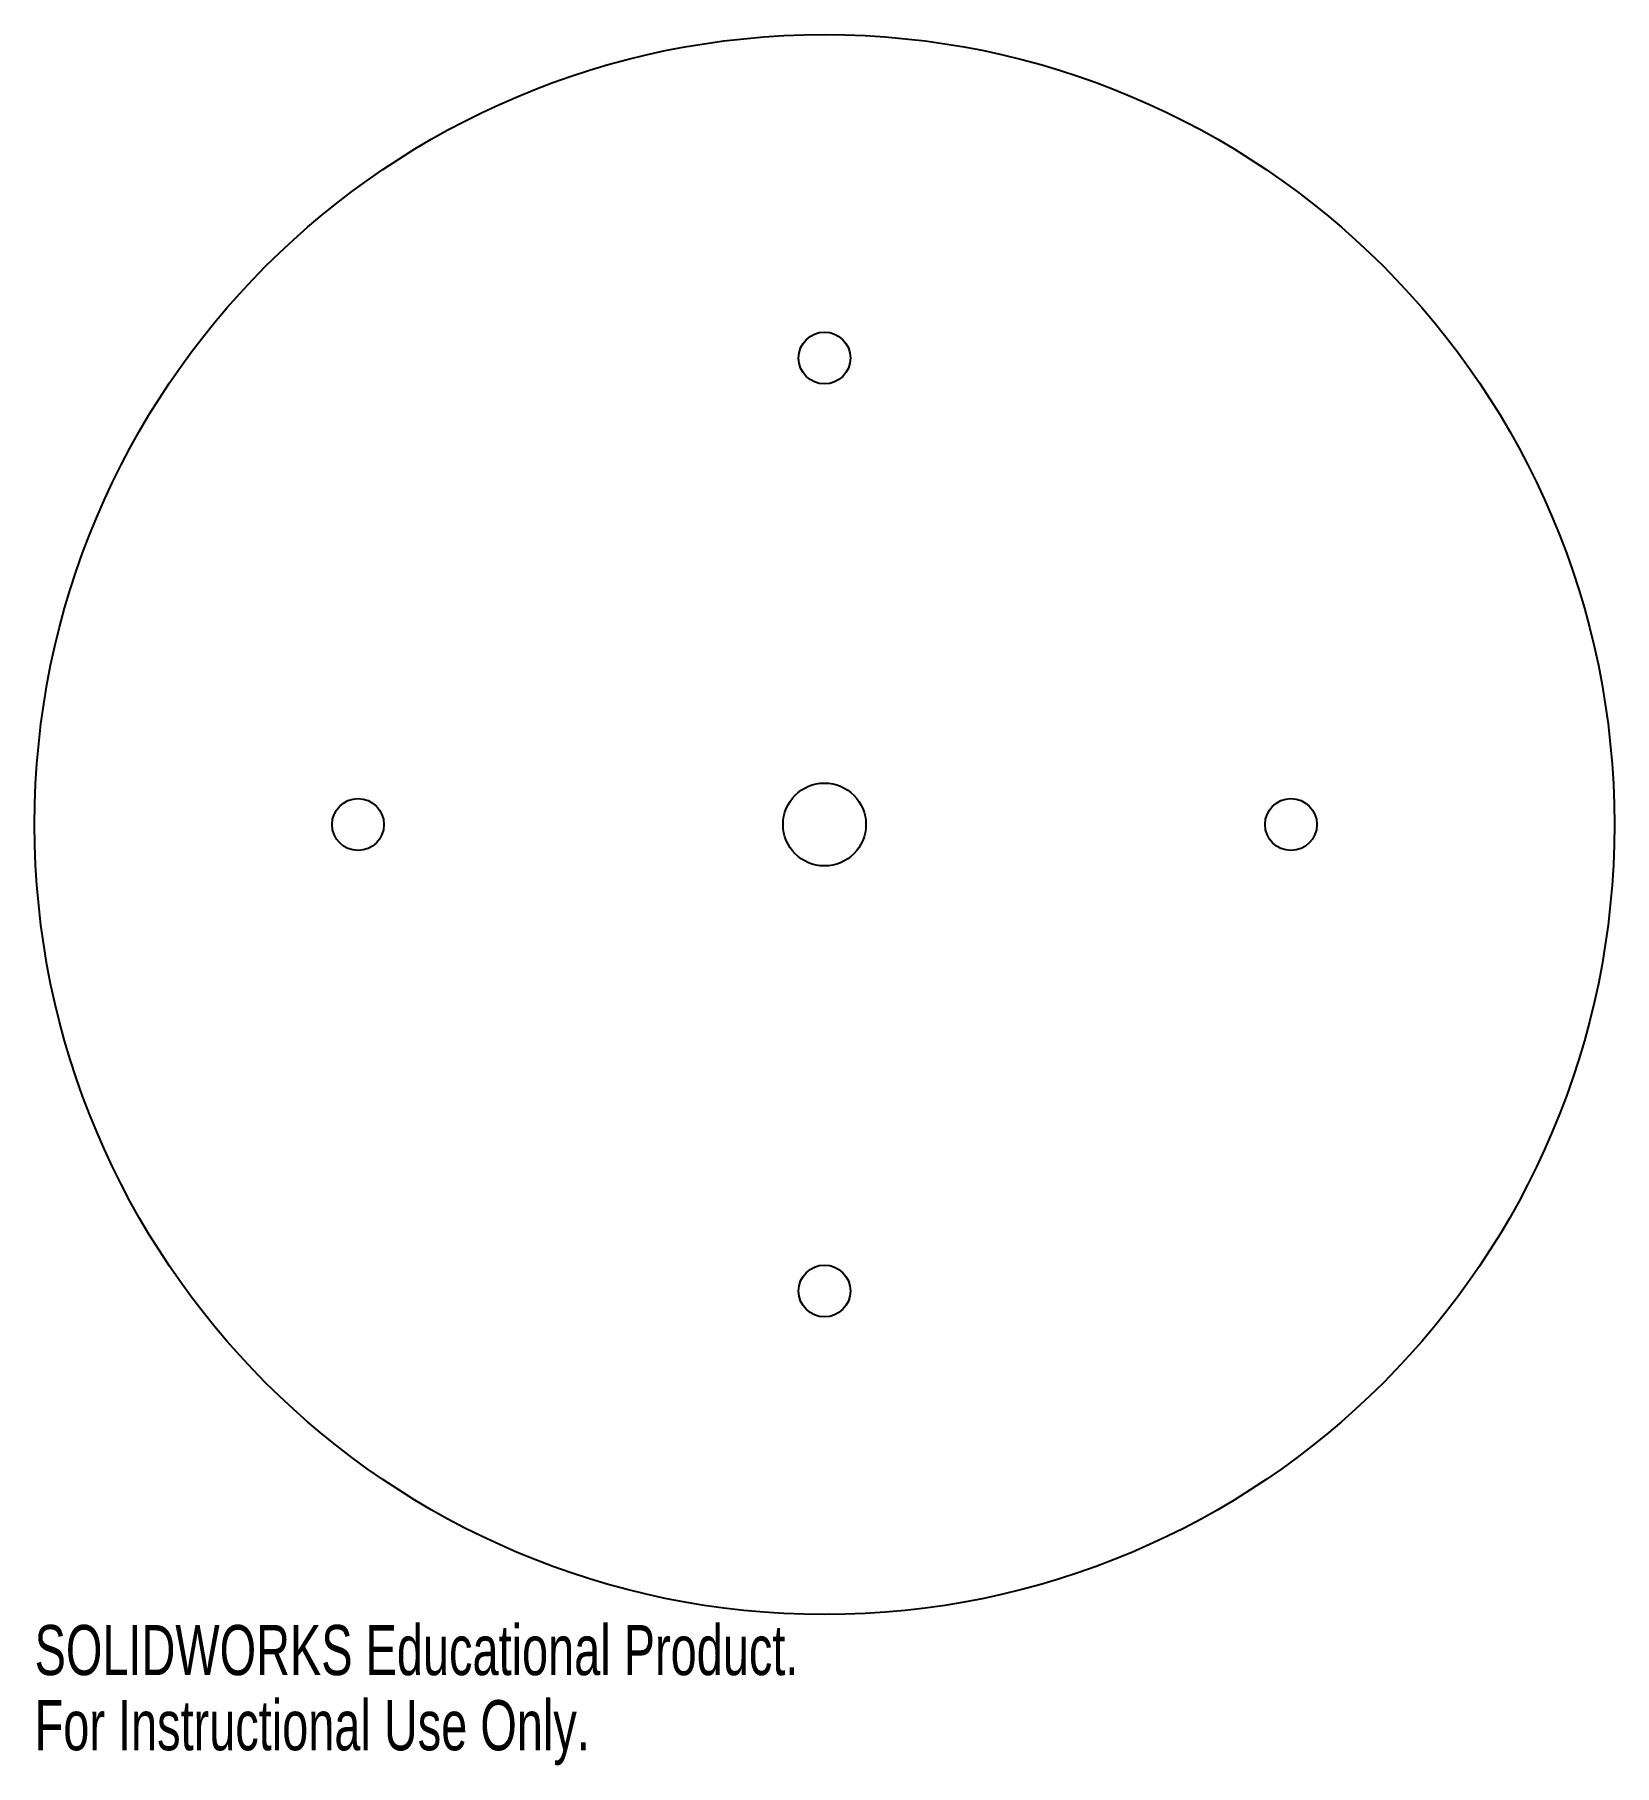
# Model space of a CAD drawing. Header units: millimetres. Extents: x -76 to 76, y -91 to 76.
import ezdxf

# ---------------------------------------------------------------- set-up
doc = ezdxf.new("R2010")
doc.units = ezdxf.units.MM
doc.styles.add('SLDTEXTSTYLE0', font='TXT', dxfattribs={"width": 0.7})

msp = doc.modelspace()

# ---------------------------------------------------------------- linework, layer by layer
at = {"color": 7, "linetype": 'Continuous', "lineweight": 25}
for centre, radius in [((0, 0), 76.2), ((0, 45), 2.5), ((0, 0), 4), ((-45, 0), 2.5), ((45, 0), 2.5), ((0, -45), 2.5)]:
    msp.add_circle(centre, radius, dxfattribs=at)

# ---------------------------------------------------------------- texts
at = {"color": 7, "linetype": 'Continuous', "char_height": 4.8336, "attachment_point": 1, "style": 'SLDTEXTSTYLE0'}
for s, insert in [('SOLIDWORKS Educational Product.', (-76.2, -77.22)), ('For Instructional Use Only.', (-76.2, -84.47))]:
    msp.add_mtext(s, dxfattribs=dict(at, insert=insert))

doc.saveas('drawing.dxf')
